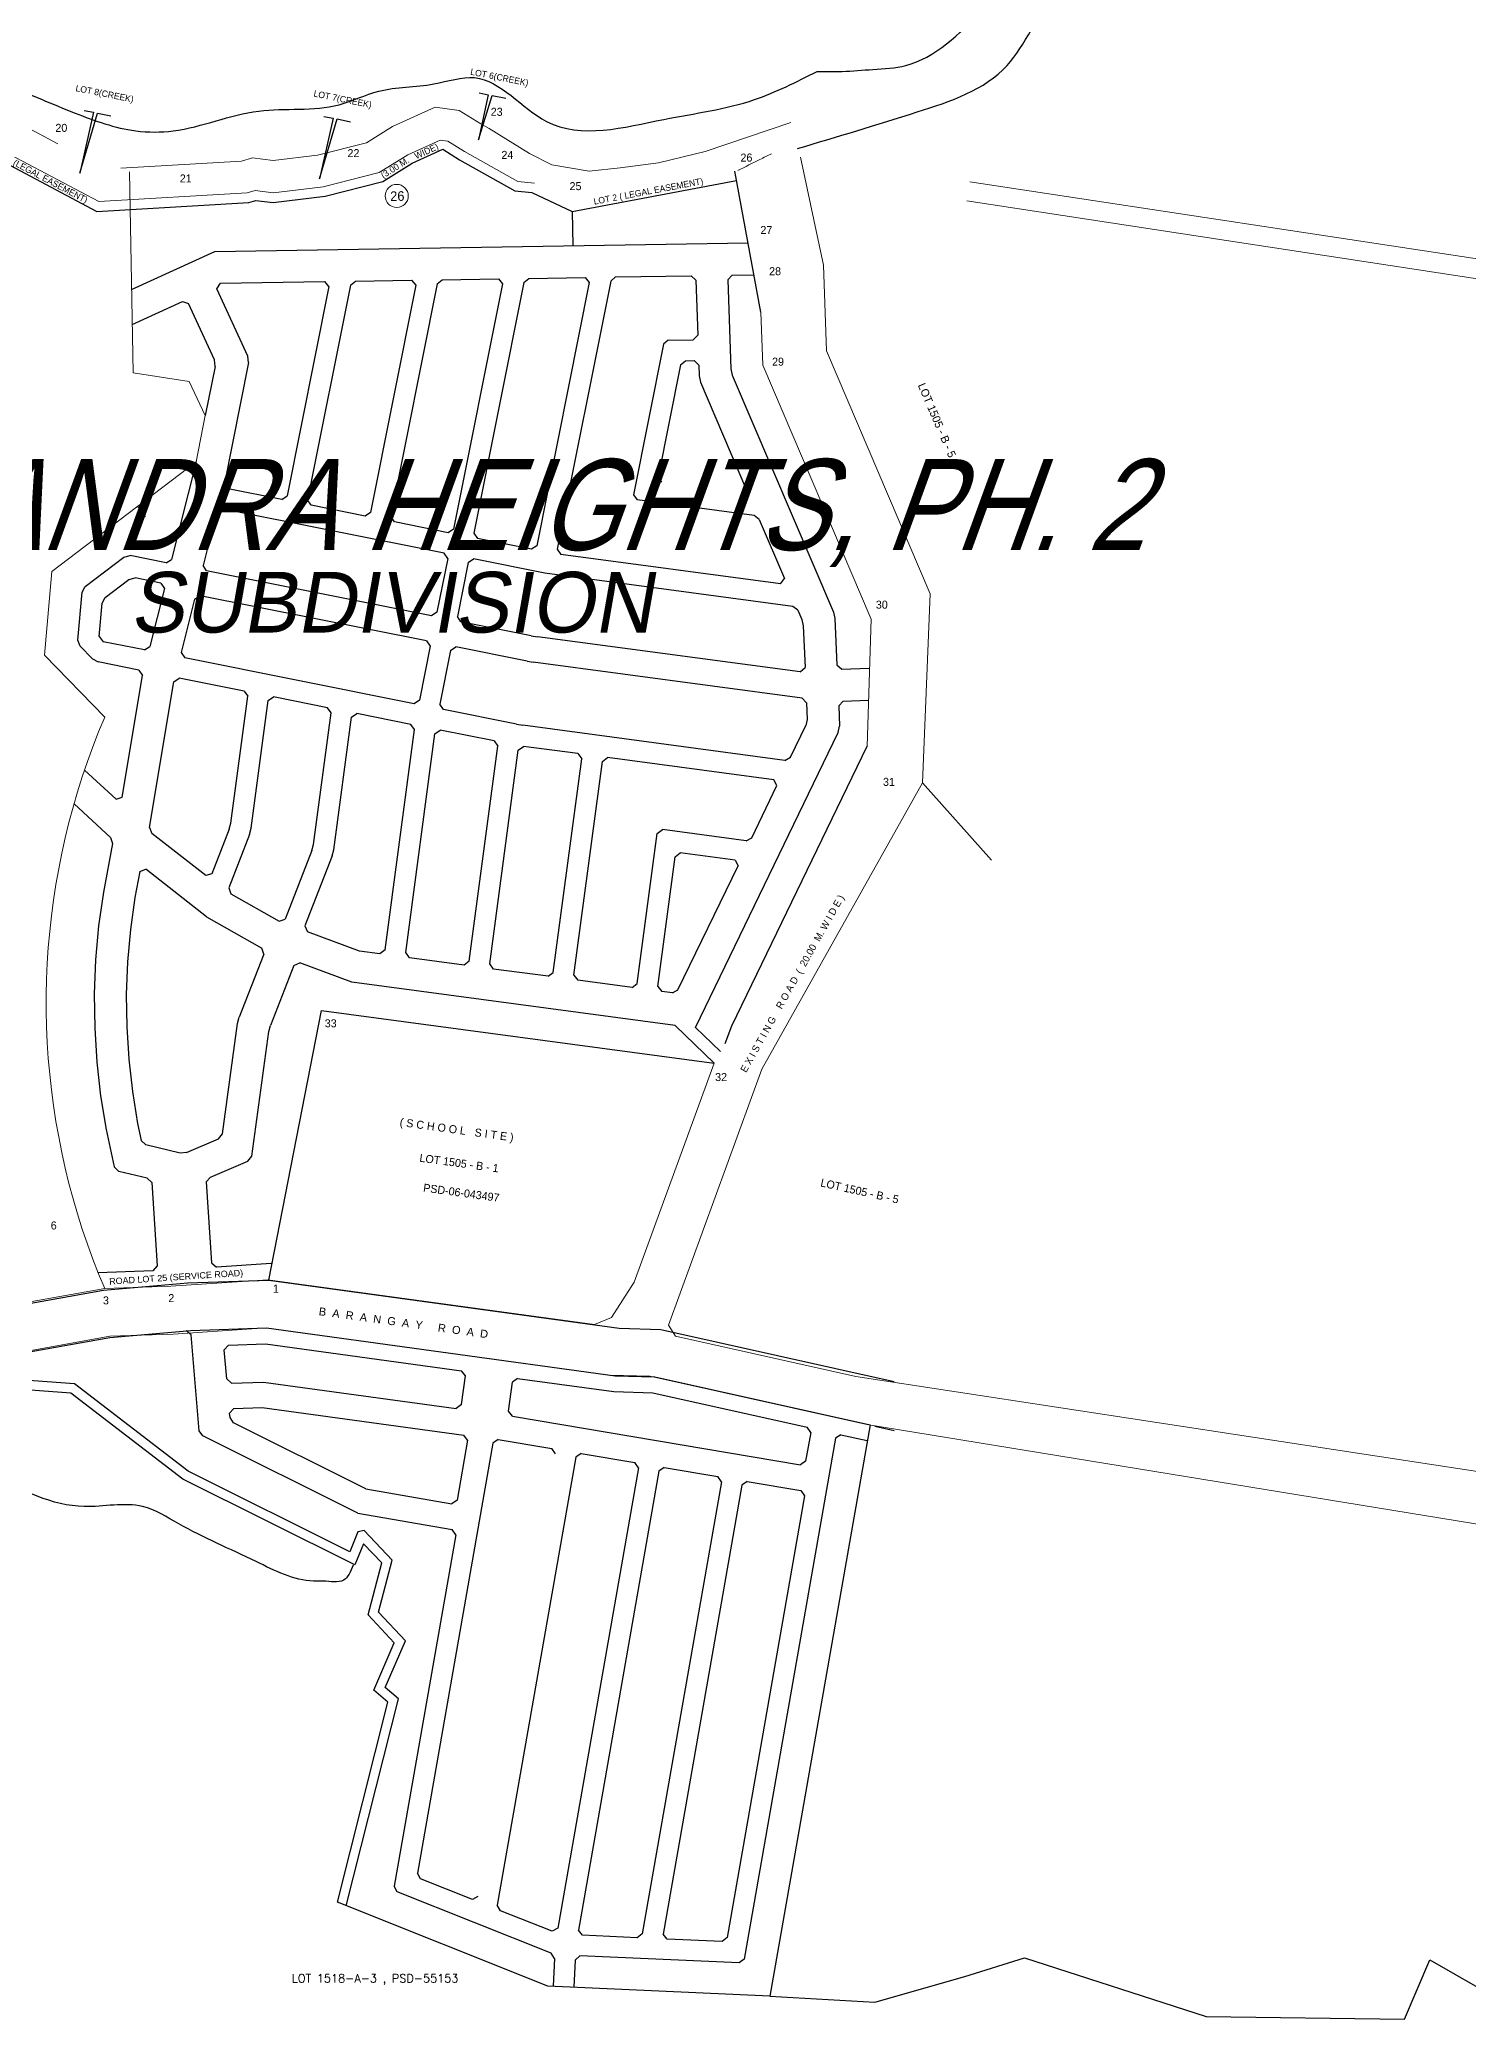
# Model space of a CAD drawing. Header units: inches. Extents: x -1369 to 1198, y -366 to 1398.
# Drawn here: x -442.58 to -429.85, y 1044.7 to 1062.32 of the extents above; entities that cross this region are included whole.
import ezdxf
from ezdxf.enums import TextEntityAlignment as Align

# ---------------------------------------------------------------- set-up
doc = ezdxf.new("R2010")
doc.units = ezdxf.units.IN
doc.header["$MEASUREMENT"] = 0
for name, pattern in [('CENTERX2', [4, 2.5, -0.5, 0.5, -0.5]), ('DASHED', [0.75, 0.5, -0.25]), ('PHANTOM2', [31.75, 15.875, -3.175, 3.175, -3.175, 3.175, -3.175])]:
    doc.linetypes.add(name, pattern=pattern)
for name, color, linetype, lineweight in [('Bdy_Corno', 101, 'Continuous', 13), ('BLKNO', 5, 'Continuous', 13), ('BLKNO_CIRCLE', 5, 'Continuous', 13), ('BOUNDARY', 3, 'Continuous', 13), ('PERIMETER2', 30, 'Continuous', 13), ('RIVER', 6, 'Continuous', 13), ('ROAD', 8, 'Continuous', 20), ('ROADS', 7, 'DASHED', 13), ('SUBDIVIDION', 8, 'Continuous', 25), ('SUMMARY_B', 7, 'Continuous', 13)]:
    doc.layers.add(name, color=color, linetype=linetype, lineweight=lineweight)
for name, color, linetype in [('BLOCKS', 5, 'Continuous'), ('CREEK_RIVER', 7, 'Continuous'), ('EASEMENT', 4, 'Continuous'), ('PERIMETER', 1, 'Continuous'), ('SUBLOTS', 1, 'Continuous')]:
    doc.layers.add(name, color=color, linetype=linetype)
doc.styles.add('AREA', font='leroy.shx', dxfattribs={"height": 2})
doc.styles.add('BLKNO', font='leroy.shx', dxfattribs={"height": 3})
doc.styles.add('LDX-0', font='leroy.shx')
doc.styles.add('LOT_NO', font='ARIALN.TTF', dxfattribs={"width": 1.5, "height": 1})
doc.styles.add('LOTNO', font='simplex.shx', dxfattribs={"height": 2.6})
doc.styles.add('PX-0', font='leroy')
doc.styles.get("Standard").update_dxf_attribs({"font": 'arial.ttf'})

msp = doc.modelspace()

# ---------------------------------------------------------------- linework, layer by layer
at = {"layer": 'BLKNO_CIRCLE', "color": 8}
msp.add_circle((-439.4027, 1060.9244), 0.1026, dxfattribs=at)
at = {"layer": 'BLOCKS', "color": 8}
for p, q in [((-436.1579, 1059.8882), (-436.3915, 1061.145)), ((-441.7646, 1060.091), (-441.0243, 1060.4306)), ((-441.0243, 1060.4306), (-436.2728, 1060.5065)), ((-436.414, 1060.2191), (-436.2199, 1060.2222)), ((-441.0045, 1060.098), (-440.9741, 1060.1463)), ((-440.7294, 1059.4983), (-441.0045, 1060.098)), ((-440.9741, 1060.1463), (-440.0429, 1060.1612)), ((-440.0064, 1060.1174), (-440.3784, 1058.2528)), ((-439.8151, 1060.129), (-440.1967, 1058.2166)), ((-440.0064, 1060.1174), (-440.0429, 1060.1612)), ((-439.8151, 1060.129), (-439.7713, 1060.1655)), ((-439.7713, 1060.1655), (-439.27, 1060.1735)), ((-439.2335, 1060.1297), (-439.6375, 1058.105)), ((-439.0422, 1060.1413), (-439.4557, 1058.0687)), ((-439.27, 1060.1735), (-439.2335, 1060.1297)), ((-439.0422, 1060.1413), (-438.9984, 1060.1778)), ((-438.9984, 1060.1778), (-438.4971, 1060.1858)), ((-438.4606, 1060.142), (-438.8965, 1057.9572)), ((-438.2693, 1060.1537), (-438.7148, 1057.9209)), ((-438.4971, 1060.1858), (-438.4606, 1060.142)), ((-438.2693, 1060.1537), (-438.2255, 1060.1902)), ((-438.2255, 1060.1902), (-437.7242, 1060.1982)), ((-437.6877, 1060.1544), (-438.1556, 1057.8093)), ((-437.4964, 1060.166), (-437.9726, 1057.7789)), ((-437.7242, 1060.1982), (-437.6877, 1060.1544)), ((-437.4964, 1060.166), (-437.4526, 1060.2025)), ((-437.4526, 1060.2025), (-436.7797, 1060.2133)), ((-436.7384, 1060.174), (-436.7797, 1060.2133)), ((-436.7384, 1060.174), (-436.7214, 1059.6846)), ((-436.4532, 1060.1778), (-436.414, 1060.2191)), ((-436.4532, 1060.1778), (-436.4256, 1059.384)), ((-441.7592, 1059.7798), (-441.3109, 1059.9855)), ((-441.3109, 1059.9855), (-441.2574, 1059.9657)), ((-441.027, 1059.4635), (-441.2574, 1059.9657)), ((-437.0272, 1059.6032), (-437.2945, 1058.2636)), ((-436.9834, 1059.6397), (-437.0272, 1059.6032)), ((-436.9834, 1059.6397), (-436.7607, 1059.6433)), ((-436.7607, 1059.6433), (-436.7214, 1059.6846)), ((-441.0204, 1059.4068), (-441.108, 1058.9679)), ((-441.0204, 1059.4068), (-441.027, 1059.4635)), ((-440.7227, 1059.4417), (-440.9377, 1058.3644)), ((-440.7227, 1059.4417), (-440.7294, 1059.4983)), ((-436.8747, 1059.4203), (-437.0741, 1058.4211)), ((-436.8747, 1059.4203), (-436.8309, 1059.4568)), ((-436.8309, 1059.4568), (-436.7534, 1059.458)), ((-436.7121, 1059.4187), (-436.7534, 1059.458)), ((-436.7121, 1059.4187), (-436.7087, 1059.3209)), ((-436.4256, 1059.384), (-436.4132, 1059.3283)), ((-436.7087, 1059.3209), (-436.6963, 1059.2652)), ((-436.6963, 1059.2652), (-436.2946, 1058.3249)), ((-436.4132, 1059.3283), (-435.5109, 1057.2163)), ((-441.1899, 1058.5575), (-441.4083, 1057.6868)), ((-440.9377, 1058.3644), (-440.906, 1058.317)), ((-440.4259, 1058.2212), (-440.906, 1058.317)), ((-437.0409, 1058.3747), (-437.0741, 1058.4211)), ((-436.3291, 1058.2795), (-436.2946, 1058.3249)), ((-441.0086, 1058.1084), (-441.1279, 1057.6329)), ((-441.0086, 1058.1084), (-440.9604, 1058.1389)), ((-438.9802, 1057.7438), (-440.9604, 1058.1389)), ((-440.4259, 1058.2212), (-440.3784, 1058.2528)), ((-440.165, 1058.1691), (-440.1967, 1058.2166)), ((-439.6849, 1058.0733), (-440.165, 1058.1691)), ((-437.2945, 1058.2636), (-437.2613, 1058.2172)), ((-436.2197, 1058.0779), (-437.2613, 1058.2172)), ((-439.6375, 1058.105), (-439.6849, 1058.0733)), ((-439.4241, 1058.0213), (-439.4557, 1058.0687)), ((-438.944, 1057.9255), (-439.4241, 1058.0213)), ((-438.8965, 1057.9572), (-438.944, 1057.9255)), ((-436.1743, 1058.0434), (-436.2197, 1058.0779)), ((-436.1743, 1058.0434), (-435.9492, 1057.5164)), ((-438.7148, 1057.9209), (-438.6831, 1057.8735)), ((-438.203, 1057.7777), (-438.6831, 1057.8735)), ((-438.1556, 1057.8093), (-438.203, 1057.7777)), ((-437.9726, 1057.7789), (-437.9395, 1057.7325)), ((-442.1772, 1057.4469), (-441.8346, 1057.7079)), ((-441.8346, 1057.7079), (-441.7791, 1057.7207)), ((-441.4565, 1057.6564), (-441.7791, 1057.7207)), ((-441.4565, 1057.6564), (-441.4083, 1057.6868)), ((-441.0974, 1057.5847), (-441.1279, 1057.6329)), ((-439.0918, 1057.1845), (-441.0974, 1057.5847)), ((-438.9486, 1057.6963), (-439.0444, 1057.2162)), ((-438.9486, 1057.6963), (-438.9802, 1057.7438)), ((-438.7668, 1057.6601), (-438.8626, 1057.1799)), ((-438.7668, 1057.6601), (-438.7194, 1057.6917)), ((-438.083, 1057.5647), (-438.7194, 1057.6917)), ((-435.9837, 1057.471), (-437.9395, 1057.7325)), ((-442.2047, 1057.397), (-442.1772, 1057.4469)), ((-441.9998, 1057.3491), (-441.7888, 1057.5098)), ((-441.7888, 1057.5098), (-441.7333, 1057.5226)), ((-441.5035, 1057.4768), (-441.7333, 1057.5226)), ((-441.4731, 1057.4286), (-441.6027, 1056.9116)), ((-441.5035, 1057.4768), (-441.4731, 1057.4286)), ((-435.8743, 1057.2694), (-438.083, 1057.5647)), ((-435.9837, 1057.471), (-435.9492, 1057.5164)), ((-442.2425, 1056.9696), (-442.2047, 1057.397)), ((-442.0538, 1057.0003), (-442.0274, 1057.2991)), ((-442.0274, 1057.2991), (-441.9998, 1057.3491)), ((-441.2031, 1057.3331), (-441.3223, 1056.8576)), ((-441.2031, 1057.3331), (-441.1549, 1057.3636)), ((-439.1364, 1056.9609), (-441.1549, 1057.3636)), ((-435.8289, 1057.2349), (-435.8743, 1057.2694)), ((-435.8289, 1057.2349), (-435.7935, 1057.1521)), ((-439.0444, 1057.2162), (-439.0918, 1057.1845)), ((-438.831, 1057.1325), (-438.8626, 1057.1799)), ((-438.2047, 1057.0075), (-438.831, 1057.1325)), ((-435.7935, 1057.1521), (-435.7809, 1057.0965)), ((-435.7809, 1057.0965), (-435.7651, 1056.7236)), ((-435.5109, 1057.2163), (-435.4983, 1057.1607)), ((-435.4983, 1057.1607), (-435.4807, 1056.7482)), ((-442.2235, 1056.9159), (-442.2425, 1056.9696)), ((-442.1124, 1056.8015), (-442.2235, 1056.9159)), ((-442.0538, 1057.0003), (-442.0196, 1056.9546)), ((-441.6509, 1056.8811), (-442.0196, 1056.9546)), ((-441.6509, 1056.8811), (-441.6027, 1056.9116)), ((-439.1048, 1056.9134), (-439.2006, 1056.4333)), ((-439.1364, 1056.9609), (-439.1048, 1056.9134)), ((-438.923, 1056.8772), (-439.0188, 1056.397)), ((-438.923, 1056.8772), (-438.8756, 1056.9088)), ((-438.2421, 1056.7824), (-438.8756, 1056.9088)), ((-438.2047, 1057.0075), (-438.1484, 1056.9982)), ((-435.8072, 1056.6851), (-438.1484, 1056.9982)), ((-442.1124, 1056.8015), (-442.0624, 1056.7742)), ((-441.6995, 1056.7018), (-442.0624, 1056.7742)), ((-441.6995, 1056.7018), (-441.6671, 1056.6549)), ((-441.3223, 1056.8576), (-441.2918, 1056.8094)), ((-439.248, 1056.4016), (-441.2918, 1056.8094)), ((-438.2421, 1056.7824), (-438.1859, 1056.7731)), ((-435.7902, 1056.4527), (-438.1859, 1056.7731)), ((-435.8072, 1056.6851), (-435.7651, 1056.7236)), ((-435.4807, 1056.7482), (-435.4387, 1056.7096)), ((-435.4387, 1056.7096), (-435.1942, 1056.72)), ((-441.8479, 1055.5711), (-441.6671, 1056.6549)), ((-441.6039, 1055.3009), (-441.3875, 1056.5978)), ((-441.3875, 1056.5978), (-441.3406, 1056.6302)), ((-440.7624, 1056.5148), (-441.3406, 1056.6302)), ((-440.8803, 1055.3392), (-440.7293, 1056.4684)), ((-440.7624, 1056.5148), (-440.7293, 1056.4684)), ((-440.6995, 1055.2925), (-440.5475, 1056.4295)), ((-440.5475, 1056.4295), (-440.5011, 1056.4627)), ((-440.0199, 1056.3667), (-440.5011, 1056.4627)), ((-439.9868, 1056.3203), (-440.0199, 1056.3667)), ((-439.2006, 1056.4333), (-439.248, 1056.4016)), ((-438.9872, 1056.3496), (-439.0188, 1056.397)), ((-438.3358, 1056.2196), (-438.9872, 1056.3496)), ((-435.7518, 1056.4106), (-435.7902, 1056.4527)), ((-435.7518, 1056.4106), (-435.7455, 1056.2626)), ((-435.4652, 1056.3828), (-435.4266, 1056.4248)), ((-435.4652, 1056.3828), (-435.4576, 1056.2029)), ((-435.4266, 1056.4248), (-435.1988, 1056.4345)), ((-440.1434, 1055.1489), (-439.9868, 1056.3203)), ((-439.9627, 1055.1022), (-439.805, 1056.2814)), ((-439.805, 1056.2814), (-439.7586, 1056.3145)), ((-439.2774, 1056.2185), (-439.7586, 1056.3145)), ((-439.5067, 1054.2096), (-439.2443, 1056.1721)), ((-439.2443, 1056.1721), (-439.2774, 1056.2185)), ((-438.3358, 1056.2196), (-438.2796, 1056.2103)), ((-435.9438, 1055.8979), (-438.2796, 1056.2103)), ((-435.8936, 1055.9249), (-435.757, 1056.2068)), ((-435.7455, 1056.2626), (-435.757, 1056.2068)), ((-435.4691, 1056.1471), (-435.4576, 1056.2029)), ((-439.323, 1054.1851), (-439.0625, 1056.1332)), ((-439.0625, 1056.1332), (-439.0161, 1056.1664)), ((-438.535, 1056.0704), (-439.0161, 1056.1664)), ((-438.7578, 1054.1095), (-438.5018, 1056.024)), ((-438.535, 1056.0704), (-438.5018, 1056.024)), ((-438.3196, 1055.988), (-438.2743, 1056.0226)), ((-437.7891, 1055.9577), (-438.2743, 1056.0226)), ((-436.7418, 1053.52), (-435.4691, 1056.1471)), ((-436.4187, 1053.533), (-435.2125, 1056.0228)), ((-438.5741, 1054.0849), (-438.3196, 1055.988)), ((-438.0089, 1054.0093), (-437.7544, 1055.9124)), ((-437.8252, 1053.9848), (-437.5707, 1055.8878)), ((-437.7891, 1055.9577), (-437.7544, 1055.9124)), ((-437.5707, 1055.8878), (-437.5254, 1055.9224)), ((-436.0422, 1055.7241), (-437.5254, 1055.9224)), ((-435.9438, 1055.8979), (-435.8936, 1055.9249)), ((-441.9018, 1055.5526), (-442.1837, 1055.8118)), ((-436.2404, 1055.209), (-436.0152, 1055.6739)), ((-436.0152, 1055.6739), (-436.0422, 1055.7241)), ((-441.9517, 1055.2111), (-442.2776, 1055.5108)), ((-441.9018, 1055.5526), (-441.8479, 1055.5711)), ((-441.6039, 1055.3009), (-441.5833, 1055.2478)), ((-440.8945, 1055.284), (-440.8803, 1055.3392)), ((-440.7138, 1055.2373), (-440.6995, 1055.2925)), ((-441.9338, 1055.157), (-442.0166, 1054.7243)), ((-441.9517, 1055.2111), (-441.9338, 1055.157)), ((-441.1044, 1054.8729), (-441.5833, 1055.2478)), ((-440.8945, 1055.284), (-441.0494, 1054.8879)), ((-440.7138, 1055.2373), (-440.8991, 1054.7633)), ((-440.1577, 1055.0937), (-440.1434, 1055.1489)), ((-437.26, 1053.9092), (-437.0811, 1055.247)), ((-437.0811, 1055.247), (-437.0358, 1055.2817)), ((-436.2906, 1055.182), (-437.0358, 1055.2817)), ((-436.2906, 1055.182), (-436.2404, 1055.209)), ((-440.1577, 1055.0937), (-440.3961, 1054.4839)), ((-439.977, 1055.047), (-440.2207, 1054.4234)), ((-439.977, 1055.047), (-439.9627, 1055.1022)), ((-437.0763, 1053.8846), (-436.922, 1055.0388)), ((-436.922, 1055.0388), (-436.8767, 1055.0734)), ((-436.897, 1053.8537), (-436.362, 1054.958)), ((-436.389, 1055.0082), (-436.8767, 1055.0734)), ((-436.389, 1055.0082), (-436.362, 1054.958)), ((-441.6911, 1054.9083), (-441.7352, 1054.6778)), ((-441.6911, 1054.9083), (-441.6377, 1054.9283)), ((-441.0969, 1054.5049), (-441.6377, 1054.9283)), ((-441.0494, 1054.8879), (-441.1044, 1054.8729)), ((-440.8991, 1054.7633), (-440.8801, 1054.7096)), ((-442.0166, 1054.7243), (-442.0586, 1054.4235)), ((-441.7352, 1054.6778), (-441.7752, 1054.3912)), ((-440.8801, 1054.7096), (-440.4498, 1054.4649)), ((-442.0586, 1054.4235), (-442.0854, 1054.121)), ((-441.0969, 1054.5049), (-440.605, 1054.2251)), ((-440.4498, 1054.4649), (-440.3961, 1054.4839)), ((-440.2207, 1054.4234), (-440.1974, 1054.3714)), ((-441.7752, 1054.3912), (-441.8008, 1054.1029)), ((-439.7346, 1054.1994), (-440.1974, 1054.3714)), ((-442.0854, 1054.121), (-442.0971, 1053.8175)), ((-441.8008, 1054.1029), (-441.8119, 1053.8137)), ((-440.5859, 1054.1713), (-440.8055, 1053.6096)), ((-440.5859, 1054.1713), (-440.605, 1054.2251)), ((-440.3194, 1054.0699), (-440.5277, 1053.5372)), ((-440.3194, 1054.0699), (-440.2674, 1054.0932)), ((-439.804, 1053.9211), (-440.2674, 1054.0932)), ((-439.552, 1054.175), (-439.7346, 1054.1994)), ((-439.5067, 1054.2096), (-439.552, 1054.175)), ((-439.2884, 1054.1398), (-439.323, 1054.1851)), ((-438.8031, 1054.0749), (-439.2884, 1054.1398)), ((-438.7578, 1054.1095), (-438.8031, 1054.0749)), ((-438.5395, 1054.0396), (-438.5741, 1054.0849)), ((-436.9229, 1053.5358), (-439.804, 1053.9211)), ((-438.0542, 1053.9747), (-438.5395, 1054.0396)), ((-438.0542, 1053.9747), (-438.0089, 1054.0093)), ((-437.8252, 1053.9848), (-437.7906, 1053.9395)), ((-437.3053, 1053.8746), (-437.7906, 1053.9395)), ((-437.3053, 1053.8746), (-437.26, 1053.9092)), ((-437.0763, 1053.8846), (-437.0417, 1053.8393)), ((-442.0971, 1053.8175), (-442.0934, 1053.5138)), ((-441.8119, 1053.8137), (-441.8084, 1053.5243)), ((-436.9472, 1053.8267), (-437.0417, 1053.8393)), ((-436.9472, 1053.8267), (-436.897, 1053.8537)), ((-440.9554, 1052.5718), (-440.8199, 1053.5544)), ((-440.8199, 1053.5544), (-440.8055, 1053.6096)), ((-440.5421, 1053.482), (-440.5277, 1053.5372)), ((-436.5752, 1053.2016), (-436.9229, 1053.5358)), ((-436.4779, 1053.375), (-436.4187, 1053.533)), ((-442.0934, 1053.5138), (-442.0746, 1053.2106)), ((-441.8084, 1053.5243), (-441.7904, 1053.2355)), ((-440.695, 1052.3729), (-440.5421, 1053.482)), ((-436.5175, 1053.3044), (-436.7418, 1053.52)), ((-442.0746, 1053.2106), (-442.0405, 1052.9088)), ((-441.7904, 1053.2355), (-441.758, 1052.9479)), ((-442.0405, 1052.9088), (-441.9913, 1052.6091)), ((-441.758, 1052.9479), (-441.7111, 1052.6623)), ((-441.7111, 1052.6623), (-441.6789, 1052.5134)), ((-441.9913, 1052.6091), (-441.9196, 1052.2777)), ((-441.639, 1052.4726), (-441.6789, 1052.5134)), ((-441.3329, 1052.3996), (-441.639, 1052.4726)), ((-441.276, 1052.4045), (-440.99, 1052.5264)), ((-440.99, 1052.5264), (-440.9554, 1052.5718)), ((-441.276, 1052.4045), (-441.3329, 1052.3996)), ((-441.0607, 1052.1863), (-440.7296, 1052.3275)), ((-440.7296, 1052.3275), (-440.695, 1052.3729)), ((-441.9196, 1052.2777), (-441.8798, 1052.2369)), ((-441.6266, 1052.1766), (-441.8798, 1052.2369)), ((-441.5847, 1052.1379), (-441.6266, 1052.1766)), ((-441.5847, 1052.1379), (-441.5361, 1051.3953)), ((-441.0993, 1052.1444), (-441.0607, 1052.1863)), ((-441.0993, 1052.1444), (-441.0521, 1051.4232)), ((-441.0521, 1051.4232), (-441.0093, 1051.3856)), ((-440.5211, 1051.4175), (-441.0093, 1051.3856)), ((-441.5743, 1051.353), (-442.0629, 1051.3352)), ((-441.5361, 1051.3953), (-441.5743, 1051.353)), ((-441.2351, 1050.7808), (-441.2783, 1050.8172)), ((-441.162, 1049.9278), (-441.2351, 1050.7808)), ((-440.9021, 1050.6904), (-440.9397, 1050.648)), ((-440.9175, 1050.3891), (-440.9397, 1050.648)), ((-440.9021, 1050.6904), (-440.5713, 1050.7015)), ((-440.5713, 1050.7015), (-438.8258, 1050.4623)), ((-442.2731, 1050.3454), (-442.8813, 1050.3906)), ((-440.8752, 1050.3515), (-440.9175, 1050.3891)), ((-440.8752, 1050.3515), (-440.5888, 1050.3611)), ((-440.5888, 1050.3611), (-438.8719, 1050.1259)), ((-438.8268, 1050.1601), (-438.7915, 1050.4172)), ((-438.7915, 1050.4172), (-438.8258, 1050.4623)), ((-438.4063, 1050.1025), (-438.371, 1050.3596)), ((-438.326, 1050.3938), (-438.371, 1050.3596)), ((-438.326, 1050.3938), (-437.4678, 1050.2762)), ((-441.2618, 1049.5673), (-442.2731, 1050.3454)), ((-437.4678, 1050.2762), (-437.122, 1050.2659)), ((-437.122, 1050.2659), (-435.7462, 1049.9589)), ((-440.8913, 1050.0834), (-440.8537, 1050.1258)), ((-440.8879, 1050.0443), (-440.8913, 1050.0834)), ((-440.8561, 1049.9975), (-440.8879, 1050.0443)), ((-440.8537, 1050.1258), (-440.6004, 1050.1343)), ((-440.6004, 1050.1343), (-438.8053, 1049.8883)), ((-438.8268, 1050.1601), (-438.8719, 1050.1259)), ((-438.3721, 1050.0574), (-438.4063, 1050.1025)), ((-438.3721, 1050.0574), (-435.8067, 1049.6245)), ((-441.1301, 1049.881), (-441.162, 1049.9278)), ((-439.7498, 1049.1942), (-441.1301, 1049.881)), ((-439.6784, 1049.4115), (-440.8561, 1049.9975)), ((-438.7719, 1049.8426), (-438.8654, 1049.3096)), ((-438.7719, 1049.8426), (-438.8053, 1049.8883)), ((-438.5004, 1049.8495), (-438.5466, 1049.8169)), ((-438.5004, 1049.8495), (-438.0213, 1049.7687)), ((-435.4939, 1049.8607), (-436.307, 1045.2227)), ((-435.7147, 1049.9119), (-435.7596, 1049.656)), ((-435.7147, 1049.9119), (-435.7462, 1049.9589)), ((-435.4468, 1049.8921), (-435.4939, 1049.8607)), ((-435.4468, 1049.8921), (-435.2104, 1049.8393)), ((-438.5466, 1049.8169), (-439.2182, 1045.9861)), ((-437.8072, 1049.6921), (-438.5067, 1045.7027)), ((-437.9887, 1049.7224), (-438.0213, 1049.7687)), ((-437.761, 1049.7247), (-437.8072, 1049.6921)), ((-437.761, 1049.7247), (-437.2819, 1049.6439)), ((-435.7596, 1049.656), (-435.8067, 1049.6245)), ((-439.8203, 1048.85), (-441.2618, 1049.5673)), ((-437.2493, 1049.5977), (-437.9682, 1045.497)), ((-437.0679, 1049.5673), (-437.7845, 1045.4794)), ((-437.2493, 1049.5977), (-437.2819, 1049.6439)), ((-437.0216, 1049.6), (-437.0679, 1049.5673)), ((-437.0216, 1049.6), (-436.5425, 1049.5191)), ((-436.5099, 1049.4729), (-436.5425, 1049.5191)), ((-439.6784, 1049.4115), (-438.9117, 1049.2771)), ((-438.8654, 1049.3096), (-438.9117, 1049.2771)), ((-436.5099, 1049.4729), (-437.2154, 1045.4483)), ((-436.3285, 1049.4426), (-437.0293, 1045.4449)), ((-435.7705, 1049.3481), (-436.4602, 1045.4138)), ((-436.2822, 1049.4752), (-436.3285, 1049.4426)), ((-436.2822, 1049.4752), (-435.8031, 1049.3944)), ((-435.8031, 1049.3944), (-435.7705, 1049.3481)), ((-439.7498, 1049.1942), (-438.909, 1049.0468)), ((-439.7479, 1049.0272), (-439.8203, 1048.85)), ((-439.6923, 1049.0377), (-439.7479, 1049.0272)), ((-439.4425, 1048.7744), (-439.6923, 1049.0377)), ((-438.8765, 1049.0005), (-439.4252, 1045.8706)), ((-438.8765, 1049.0005), (-438.909, 1049.0468)), ((-439.5638, 1048.3116), (-439.4425, 1048.7744)), ((-439.3261, 1048.0565), (-439.5638, 1048.3116)), ((-439.5046, 1047.6417), (-439.3261, 1048.0565)), ((-439.8523, 1045.6978), (-439.3881, 1047.5401)), ((-439.3881, 1047.5401), (-439.5046, 1047.6417)), ((-439.1906, 1045.9367), (-439.2182, 1045.9861)), ((-439.3976, 1045.8212), (-439.4252, 1045.8706)), ((-438.0271, 1045.2752), (-439.3976, 1045.8212)), ((-438.7292, 1045.7529), (-439.1906, 1045.9367)), ((-438.6797, 1045.7804), (-438.7292, 1045.7529)), ((-438.4791, 1045.6532), (-438.5067, 1045.7027)), ((-438.0176, 1045.4694), (-438.4791, 1045.6532)), ((-437.9682, 1045.497), (-438.0176, 1045.4694)), ((-437.7491, 1045.4353), (-437.7845, 1045.4794)), ((-437.2596, 1045.4129), (-437.7491, 1045.4353)), ((-437.2154, 1045.4483), (-437.2596, 1045.4129)), ((-436.9939, 1045.4008), (-437.0293, 1045.4449)), ((-437.9965, 1045.2277), (-438.0271, 1045.2752)), ((-437.813, 1045.214), (-437.7712, 1045.2522)), ((-436.3512, 1045.1873), (-437.7712, 1045.2522)), ((-436.5044, 1045.3784), (-436.9939, 1045.4008)), ((-436.4602, 1045.4138), (-436.5044, 1045.3784)), ((-437.9965, 1045.2277), (-438.0078, 1044.9797)), ((-437.813, 1045.214), (-437.824, 1044.9713)), ((-436.307, 1045.2227), (-436.3512, 1045.1873))]:
    msp.add_line(p, q, dxfattribs=at)
at = {"layer": 'BOUNDARY', "color": 8}
for p, q in [((-440.55, 1051.2728), (-441.4168, 1051.216)), ((-442.0047, 1051.1947), (-443.2079, 1050.9788)), ((-441.4168, 1051.216), (-442.0047, 1051.1947))]:
    msp.add_line(p, q, dxfattribs=at)
at = {"layer": 'CREEK_RIVER', "color": 8}
msp.add_open_spline([(-435.658, 1062.0337), (-435.5833, 1062.0327), (-435.4167, 1062.0302), (-435.155, 1062.0536), (-434.6762, 1062.0742), (-434.2583, 1062.5187), (-433.7775, 1062.9029), (-433.38, 1063.3202), (-433.1222, 1063.6883), (-432.8912, 1064.0315), (-432.601, 1064.0359), (-432.3891, 1063.9729), (-432.1556, 1064.0741), (-432.2493, 1064.4419), (-432.2143, 1064.7879), (-432.195, 1065.1635), (-432.273, 1065.4698), (-432.1019, 1065.7023), (-431.8889, 1065.8235), (-431.5567, 1065.8416), (-431.6256, 1066.1867), (-431.7802, 1066.3429), (-431.9428, 1066.374), (-432.1003, 1066.3715), (-432.2163, 1066.1863), (-432.2607, 1066.5525), (-432.248, 1066.7174), (-432.2422, 1066.962), (-432.4608, 1067.1455), (-432.3242, 1067.5194), (-432.2756, 1067.9467), (-432.0254, 1068.3473), (-432.1861, 1068.7114), (-432.3611, 1068.8993), (-432.5219, 1069.0854), (-432.5499, 1069.3005), (-432.4132, 1069.4669), (-432.3933, 1069.6669), (-432.2992, 1069.8122), (-432.2484, 1069.9632), (-432.0504, 1070.0009), (-431.8759, 1070.0444), (-431.695, 1070.1167), (-431.5336, 1070.1735), (-431.4077, 1070.3023), (-431.3508, 1070.4371), (-431.2691, 1070.6117), (-431.3283, 1070.8346), (-431.219, 1071.053), (-431.0744, 1071.2015), (-430.878, 1071.1914), (-430.715, 1071.1871), (-430.6437, 1071.1256), (-430.6216, 1071.1066)], degree=3, knots=[66.6971278, 66.6971278, 66.6971278, 66.6971278, 66.9211387, 67.1959484, 67.4893729, 68.3261576, 68.8726532, 69.3695838, 70.0305109, 70.2610405, 70.5374471, 70.8122568, 70.9272337, 71.2189391, 71.7156949, 72.0582842, 72.3328917, 72.618044, 72.8327983, 73.0876141, 73.4319145, 73.5530841, 73.7485246, 73.9065634, 74.0034978, 74.2364996, 74.5105716, 74.6827219, 74.9061111, 75.2674599, 75.7078757, 76.2698895, 76.5084981, 76.8376401, 77.0467836, 77.2359858, 77.4275278, 77.6605297, 77.8137626, 77.9518906, 78.0983411, 78.3644445, 78.5108954, 78.6797049, 78.8735756, 79.0268086, 79.1190637, 79.4449748, 79.6519774, 79.8341424, 80.0234845, 80.215135, 80.300824, 80.300824, 80.300824, 80.300824], dxfattribs=at)
for points in [[(-435.8328, 1061.3461), (-434.7656, 1061.672), (-433.9652, 1062.0868), (-433.5205, 1062.6943), (-432.7497, 1063.1387), (-432.4829, 1063.4943), (-432.1272, 1063.6869), (-431.8011, 1064.6054), (-431.9493, 1065.0944), (-431.5787, 1065.3462), (-431.223, 1066.1314), (-431.638, 1066.5166), (-432.053, 1066.5314), (-432.066, 1067.5763), (-431.6658, 1068.2134), (-431.6806, 1069.0282), (-432.1253, 1069.4134), (-431.7399, 1069.7838), (-431.2952, 1069.9912), (-430.8653, 1070.7172), (-430.1983, 1070.8209), (-430.1983, 1070.6727)], [(-442.8657, 1061.9116), (-442.2674, 1061.6621), (-441.7285, 1061.5042), (-441.394, 1061.5042), (-440.6321, 1061.6807), (-439.9167, 1061.7364), (-439.5636, 1061.8571), (-439.0712, 1061.9221), (-438.7088, 1061.9778), (-438.0677, 1061.5878), (-437.0239, 1061.6055), (-436.2155, 1061.782), (-435.658, 1062.0337)]]:
    msp.add_spline(points, degree=3, dxfattribs=at)
at = {"layer": 'EASEMENT', "color": 8}
for p, q in [((-439.2645, 1061.2153), (-438.9915, 1061.3397)), ((-438.9915, 1061.3397), (-438.8435, 1061.2469)), ((-442.8955, 1061.2215), (-442.076, 1060.7868)), ((-439.5268, 1061.052), (-439.2645, 1061.2153)), ((-438.8435, 1061.2469), (-438.3497, 1060.9694)), ((-440.0417, 1060.9224), (-439.5268, 1061.052)), ((-438.3497, 1060.9694), (-438.1995, 1060.9557)), ((-438.1995, 1060.9557), (-437.8395, 1060.7844)), ((-437.8395, 1060.7844), (-436.3758, 1061.0609)), ((-442.076, 1060.7868), (-440.7205, 1060.8659)), ((-440.7205, 1060.8659), (-440.6573, 1060.8852)), ((-440.6573, 1060.8852), (-440.5048, 1060.8656)), ((-440.5048, 1060.8656), (-440.0417, 1060.9224))]:
    msp.add_line(p, q, dxfattribs=at)
for points in [[(-438.669, 1061.8415), (-438.5881, 1061.8254), (-438.6733, 1061.4248), (-438.5527, 1061.8183), (-438.4313, 1061.7941)], [(-442.1865, 1061.6853), (-442.1055, 1061.6691), (-442.2247, 1061.1286), (-442.0701, 1061.6621), (-441.9487, 1061.6378)], [(-440.0513, 1061.633), (-439.9703, 1061.6169), (-440.0895, 1061.0764), (-439.9349, 1061.6098), (-439.8135, 1061.5856)]]:
    msp.add_lwpolyline(points, dxfattribs=at)
at = {"layer": 'PERIMETER', "color": 8, "linetype": 'PHANTOM2', "ltscale": 0.5}
for p, q in [((-442.0141, 1051.1802), (-441.2638, 1051.2445)), ((-441.2638, 1051.2445), (-440.5422, 1051.2687)), ((-440.5422, 1051.2687), (-437.4208, 1050.841)), ((-442.9259, 1051.0166), (-442.0141, 1051.1802)), ((-437.4208, 1050.841), (-437.0513, 1050.83)), ((-437.0513, 1050.83), (-434.9708, 1050.3657)), ((-435.1445, 1049.9696), (-434.9708, 1049.9308))]:
    msp.add_line(p, q, dxfattribs=at)
at = {"layer": 'PERIMETER', "color": 8}
for p, q in [((-442.9259, 1050.5854), (-441.9584, 1050.759)), ((-441.9584, 1050.759), (-441.2386, 1050.8206)), ((-441.2386, 1050.8206), (-440.564, 1050.8433)), ((-440.564, 1050.8433), (-437.4561, 1050.4174)), ((-437.4561, 1050.4174), (-437.1043, 1050.407)), ((-437.1043, 1050.407), (-435.1859, 1049.9788)), ((-442.3048, 1050.2627), (-442.9482, 1050.3105)), ((-441.3071, 1049.495), (-442.3048, 1050.2627)), ((-435.1859, 1049.9788), (-436.0778, 1044.8916)), ((-439.7763, 1048.7333), (-441.3071, 1049.495)), ((-439.6993, 1048.9217), (-439.7763, 1048.7333)), ((-439.5366, 1048.7503), (-439.6993, 1048.9217)), ((-439.6577, 1048.2879), (-439.5366, 1048.7503)), ((-439.426, 1048.0392), (-439.6577, 1048.2879)), ((-439.6071, 1047.6184), (-439.426, 1048.0392)), ((-439.4831, 1047.5104), (-439.6071, 1047.6184)), ((-439.9319, 1045.7294), (-439.4831, 1047.5104)), ((-438.0553, 1044.9819), (-439.9319, 1045.7294)), ((-436.0778, 1044.8916), (-438.0553, 1044.9819))]:
    msp.add_line(p, q, dxfattribs=at)
at = {"layer": 'PERIMETER2', "color": 8}
for p, q in [((-441.7517, 1059.3503), (-441.7829, 1061.1394)), ((-441.2526, 1059.2727), (-441.7517, 1059.3503)), ((-441.2526, 1059.2727), (-441.108, 1058.9679)), ((-441.108, 1058.9679), (-441.1899, 1058.5575)), ((-442.4749, 1057.5785), (-441.1899, 1058.5575)), ((-442.5408, 1056.8335), (-442.4749, 1057.5785)), ((-442.0047, 1056.281), (-442.5408, 1056.8335))]:
    msp.add_line(p, q, dxfattribs=at)
msp.add_lwpolyline([(-442.0047, 1051.1947), (-442.0588, 1051.3252), (-442.1101, 1051.4568), (-442.1585, 1051.5896), (-442.2039, 1051.7233), (-442.2464, 1051.858), (-442.286, 1051.9937), (-442.3226, 1052.1301), (-442.3562, 1052.2673), (-442.3868, 1052.4053), (-442.4144, 1052.5438), (-442.439, 1052.6829), (-442.4605, 1052.8226), (-442.479, 1052.9626), (-442.4944, 1053.1031), (-442.5067, 1053.2438), (-442.5159, 1053.3848), (-442.5221, 1053.5259), (-442.5252, 1053.6672), (-442.5252, 1053.8085), (-442.5221, 1053.9497), (-442.5159, 1054.0909), (-442.5067, 1054.2318), (-442.4944, 1054.3726), (-442.479, 1054.513), (-442.4605, 1054.6531), (-442.439, 1054.7927), (-442.4144, 1054.9318), (-442.3868, 1055.0704), (-442.3562, 1055.2083), (-442.3226, 1055.3455), (-442.286, 1055.482), (-442.2464, 1055.6176), (-442.2039, 1055.7523), (-442.1585, 1055.8861), (-442.1101, 1056.0188), (-442.0588, 1056.1505), (-442.0047, 1056.281)], dxfattribs=at)
at = {"layer": 'RIVER', "color": 8}
for p, q in [((-442.8449, 1061.2914), (-442.0571, 1060.8735)), ((-439.5607, 1061.1317), (-439.305, 1061.2909)), ((-439.305, 1061.2909), (-439.0164, 1061.4224)), ((-439.0164, 1061.4224), (-438.9468, 1061.4127)), ((-438.9468, 1061.4127), (-438.7998, 1061.3204)), ((-438.7998, 1061.3204), (-438.3237, 1061.0529)), ((-440.0574, 1061.0066), (-439.5607, 1061.1317)), ((-442.0571, 1060.8735), (-440.7357, 1060.9507)), ((-440.7357, 1060.9507), (-440.6647, 1060.9724)), ((-440.6647, 1060.9724), (-440.5045, 1060.9518)), ((-440.5045, 1060.9518), (-440.0574, 1061.0066)), ((-438.3237, 1061.0529), (-438.1765, 1061.0395))]:
    msp.add_line(p, q, dxfattribs=at)
for points in [[(-441.8599, 1061.1707), (-440.7863, 1061.2334), (-440.6891, 1061.263), (-440.5037, 1061.2391), (-440.1098, 1061.2875), (-439.6735, 1061.3973), (-439.44, 1061.5427), (-439.0591, 1061.7163), (-438.847, 1061.6866), (-438.6541, 1061.5656), (-438.5797, 1061.5238)], [(-446.3887, 1061.6146), (-444.6991, 1061.61), (-444.2148, 1061.4439), (-443.9984, 1061.3326), (-443.7503, 1061.35), (-443.1827, 1061.5246), (-442.8754, 1061.6129), (-442.723, 1061.5496), (-442.4216, 1061.3897)], [(-438.5797, 1061.5238), (-438.2191, 1061.3035), (-438.0218, 1061.2026), (-437.6889, 1061.1444), (-437.412, 1061.1753), (-437.0712, 1061.2182), (-436.6555, 1061.3199), (-435.892, 1061.5793)]]:
    msp.add_lwpolyline(points, dxfattribs=at)
msp.add_spline([(-436.3642, 1061.1502), (-436.1667, 1061.2494), (-436.0635, 1061.3005)], degree=3, dxfattribs=at)
at = {"layer": 'ROAD', "color": 8}
for p, q in [((-434.2982, 1061.0514), (-420.4563, 1058.9433)), ((-434.3243, 1060.88), (-420.5125, 1058.7765))]:
    msp.add_line(p, q, dxfattribs=at)
for points in [[(-419.5999, 1059.8853), (-422.818, 1050.346), (-423.2934, 1048.0388), (-435.2143, 1049.9818)], [(-420.5125, 1058.7765), (-423.3116, 1050.4796), (-423.6914, 1048.6363), (-435.3124, 1050.4112)]]:
    msp.add_lwpolyline(points, dxfattribs=at)
at = {"layer": 'ROADS', "color": 8, "linetype": 'CENTERX2', "ltscale": 3}
for p, q in [((-435.8064, 1061.2688), (-435.6878, 1060.7111)), ((-435.6878, 1060.7111), (-435.6019, 1060.3067)), ((-435.5753, 1059.5443), (-435.6019, 1060.3067)), ((-436.1415, 1059.4181), (-436.1579, 1059.8882)), ((-434.6516, 1057.382), (-435.5753, 1059.5443)), ((-435.1748, 1057.1554), (-436.1415, 1059.4181)), ((-434.6516, 1057.382), (-434.7196, 1055.697)), ((-435.1748, 1057.1554), (-435.2125, 1056.0228)), ((-436.1498, 1053.1466), (-434.7196, 1055.697)), ((-434.7196, 1055.697), (-434.1025, 1055.0076)), ((-436.5752, 1053.2016), (-437.2865, 1051.2508)), ((-436.1498, 1053.1466), (-436.9812, 1050.8664)), ((-437.2865, 1051.2508), (-437.4901, 1050.9352)), ((-435.3124, 1050.4112), (-436.9199, 1050.7699))]:
    msp.add_line(p, q, dxfattribs=at)
at = {"layer": 'ROADS', "color": 8, "linetype": 'CENTERX2', "ltscale": 2}
for p, q in [((-437.6415, 1050.8745), (-440.55, 1051.2728)), ((-437.4901, 1050.9352), (-437.6415, 1050.8745)), ((-441.959, 1050.7684), (-444.1195, 1050.3808)), ((-441.395, 1050.7889), (-441.959, 1050.7684)), ((-440.564, 1050.8433), (-441.395, 1050.7889)), ((-440.564, 1050.8433), (-437.5018, 1050.4237)), ((-436.9812, 1050.8664), (-436.9199, 1050.7699)), ((-437.5018, 1050.4237), (-437.1474, 1050.4131)), ((-437.1474, 1050.4131), (-435.2143, 1049.9818))]:
    msp.add_line(p, q, dxfattribs=at)
at = {"layer": 'SUBDIVIDION'}
msp.add_lwpolyline([(-440.5422, 1051.2687), (-440.0719, 1053.6692), (-436.5752, 1053.2016)], dxfattribs=at)
at = {"layer": 'SUBDIVIDION', "color": 8}
msp.add_lwpolyline([(-436.0778, 1044.8916), (-435.1438, 1044.8382), (-434.3416, 1045.0663), (-433.809, 1045.2322)], dxfattribs=at)
msp.add_spline([(-439.7912, 1048.7292), (-439.8772, 1048.5963), (-440.0571, 1048.5885), (-440.1431, 1048.5885), (-440.6564, 1048.7626), (-441.345, 1049.0991), (-441.6663, 1049.2521), (-442.1866, 1049.2521), (-443.0055, 1049.5356)], degree=3, dxfattribs=at)
at = {"layer": 'SUBLOTS', "color": 8}
for p, q in [((-437.8395, 1060.7844), (-437.8347, 1060.4816)), ((-441.6398, 1058.0677), (-441.7107, 1058.1607)), ((-442.2425, 1056.9696), (-442.2425, 1056.9696)), ((-436.7294, 1056.0166), (-436.7294, 1056.0166))]:
    msp.add_line(p, q, dxfattribs=at)
msp.add_lwpolyline([(-433.809, 1045.2322), (-432.1904, 1044.7115), (-430.4254, 1044.6863), (-430.1985, 1045.2154), (-428.1309, 1044.0312), (-427.2484, 1044.132), (-426.4415, 1043.7792), (-425.9372, 1043.9556), (-422.8358, 1042.2171), (-421.9028, 1043.0485), (-421.1212, 1046.3744), (-412.9377, 1044.2994), (-412.9377, 1042.9161), (-405.8705, 1040.8776), (-405.0691, 1042.4793), (-401.9362, 1041.9697), (-401.4261, 1042.9161), (-395.7281, 1040.7676)], dxfattribs=at)

# ---------------------------------------------------------------- texts
at = {"layer": 'Bdy_Corno', "color": 8, "style": 'LDX-0'}
for s, height, p in [('23', 0.07128, (-438.5124, 1061.6735)), ('20', 0.07128, (-442.3907, 1061.5308)), ('22', 0.07128, (-439.7885, 1061.306)), ('24', 0.07128, (-438.4171, 1061.2904)), ('26', 0.07128, (-436.2872, 1061.2659)), ('21', 0.07128, (-441.2827, 1061.0806)), ('25', 0.07128, (-437.8101, 1061.0115)), ('27', 0.07128, (-436.1096, 1060.6214)), ('28', 0.07128, (-436.0321, 1060.2539)), ('29', 0.07128, (-436.0058, 1059.4483)), ('30', 0.07128, (-435.0813, 1057.2845)), ('31', 0.07128, (-435.0172, 1055.7061)), ('33', 0.07128, (-439.9911, 1053.5561)), ('32', 0.07128, (-436.513, 1053.0773)), ('6', 0.0713, (-442.4587, 1051.7556)), ('3', 0.0713, (-441.9933, 1051.0884)), ('2', 0.0713, (-441.4114, 1051.1093)), ('1', 0.0713, (-440.4796, 1051.1924))]:
    msp.add_text(s, height=height, dxfattribs=at).set_placement(p, align=Align.MIDDLE)
at = {"layer": 'BLKNO', "color": 8, "style": 'BLKNO'}
msp.add_text('26', height=0.08554, rotation=0.91484, dxfattribs=at).set_placement((-439.3976, 1060.923), align=Align.MIDDLE)
at = {"layer": 'EASEMENT', "color": 8, "style": 'PX-0'}
for s, height, rotation, p in [('LOT 6(CREEK)', 0.057024, 348.71629, (-438.4891, 1061.9742)), ('LOT 8(CREEK)', 0.057024, 348.71629, (-442.0062, 1061.8284)), ('LOT 7(CREEK)', 0.057024, 348.71629, (-439.8855, 1061.7798)), ('WIDE)', 0.05702, 24.49909, (-439.1355, 1061.3165)), ('(LEGAL EASEMENT)', 0.057024, 332.05623, (-442.4906, 1061.0491)), ('(3.00 M.', 0.05702, 31.89721, (-439.4146, 1061.1704)), ('LOT 2 ( LEGAL EASEMENT)', 0.057024, 10.69914, (-437.1596, 1060.9589))]:
    msp.add_text(s, height=height, rotation=rotation, dxfattribs=at).set_placement(p, align=Align.MIDDLE)
at = {"layer": 'PERIMETER', "color": 8}
msp.add_text('B  A  R  A  N  G  A  Y     R  O  A  D ', height=0.070738, rotation=352.19806, dxfattribs=at).set_placement((-440.1007, 1050.9576))
at = {"layer": 'PERIMETER', "color": 8, "style": 'LOTNO'}
msp.add_text('LOT 1518-A-3 , PSD-55153', height=0.073568, dxfattribs=at).set_placement((-440.3385, 1045.0142))
at = {"layer": 'ROADS', "color": 8, "ltscale": 2, "style": 'AREA'}
for s, height, rotation, p in [('LOT 1505 - B - 5', 0.07128, 293.13297, (-434.762, 1059.2393)), ('E X I S T I N G    R O A D  (  20.00  M. W I D E )', 0.062726, 60.71354, (-436.2905, 1053.112)), ('( S C H O O L   S I T E )', 0.07128, 352.20258, (-439.3792, 1052.6423)), ('LOT 1505 - B - 1', 0.07128, 352.20258, (-439.2035, 1052.3241)), ('PSD-06-043497', 0.07128, 352.20258, (-439.1703, 1052.0582)), ('LOT 1505 - B - 5', 0.07128, 347.4202, (-435.6323, 1052.1046))]:
    msp.add_text(s, height=height, rotation=rotation, dxfattribs=at).set_placement(p)
at = {"layer": 'SUBDIVIDION', "color": 8}
for s, height, style, oblique, p in [('ALEXANDRA HEIGHTS, PH. 2', 0.81, 'LOT_NO', 20, (-439.1586, 1057.5277)), ('SUBDIVISION', 0.54, 'PX-0', 10, (-439.4527, 1056.8741))]:
    msp.add_text(s, height=height, dxfattribs=dict(at, style=style, oblique=oblique)).set_placement(p, align=Align.BOTTOM_CENTER)
at = {"layer": 'SUMMARY_B', "color": 8}
msp.add_text('ROAD LOT 25 (SERVICE ROAD)', height=0.057024, rotation=3.74527, dxfattribs=at).set_placement((-441.9624, 1051.2286))

doc.saveas('drawing.dxf')
